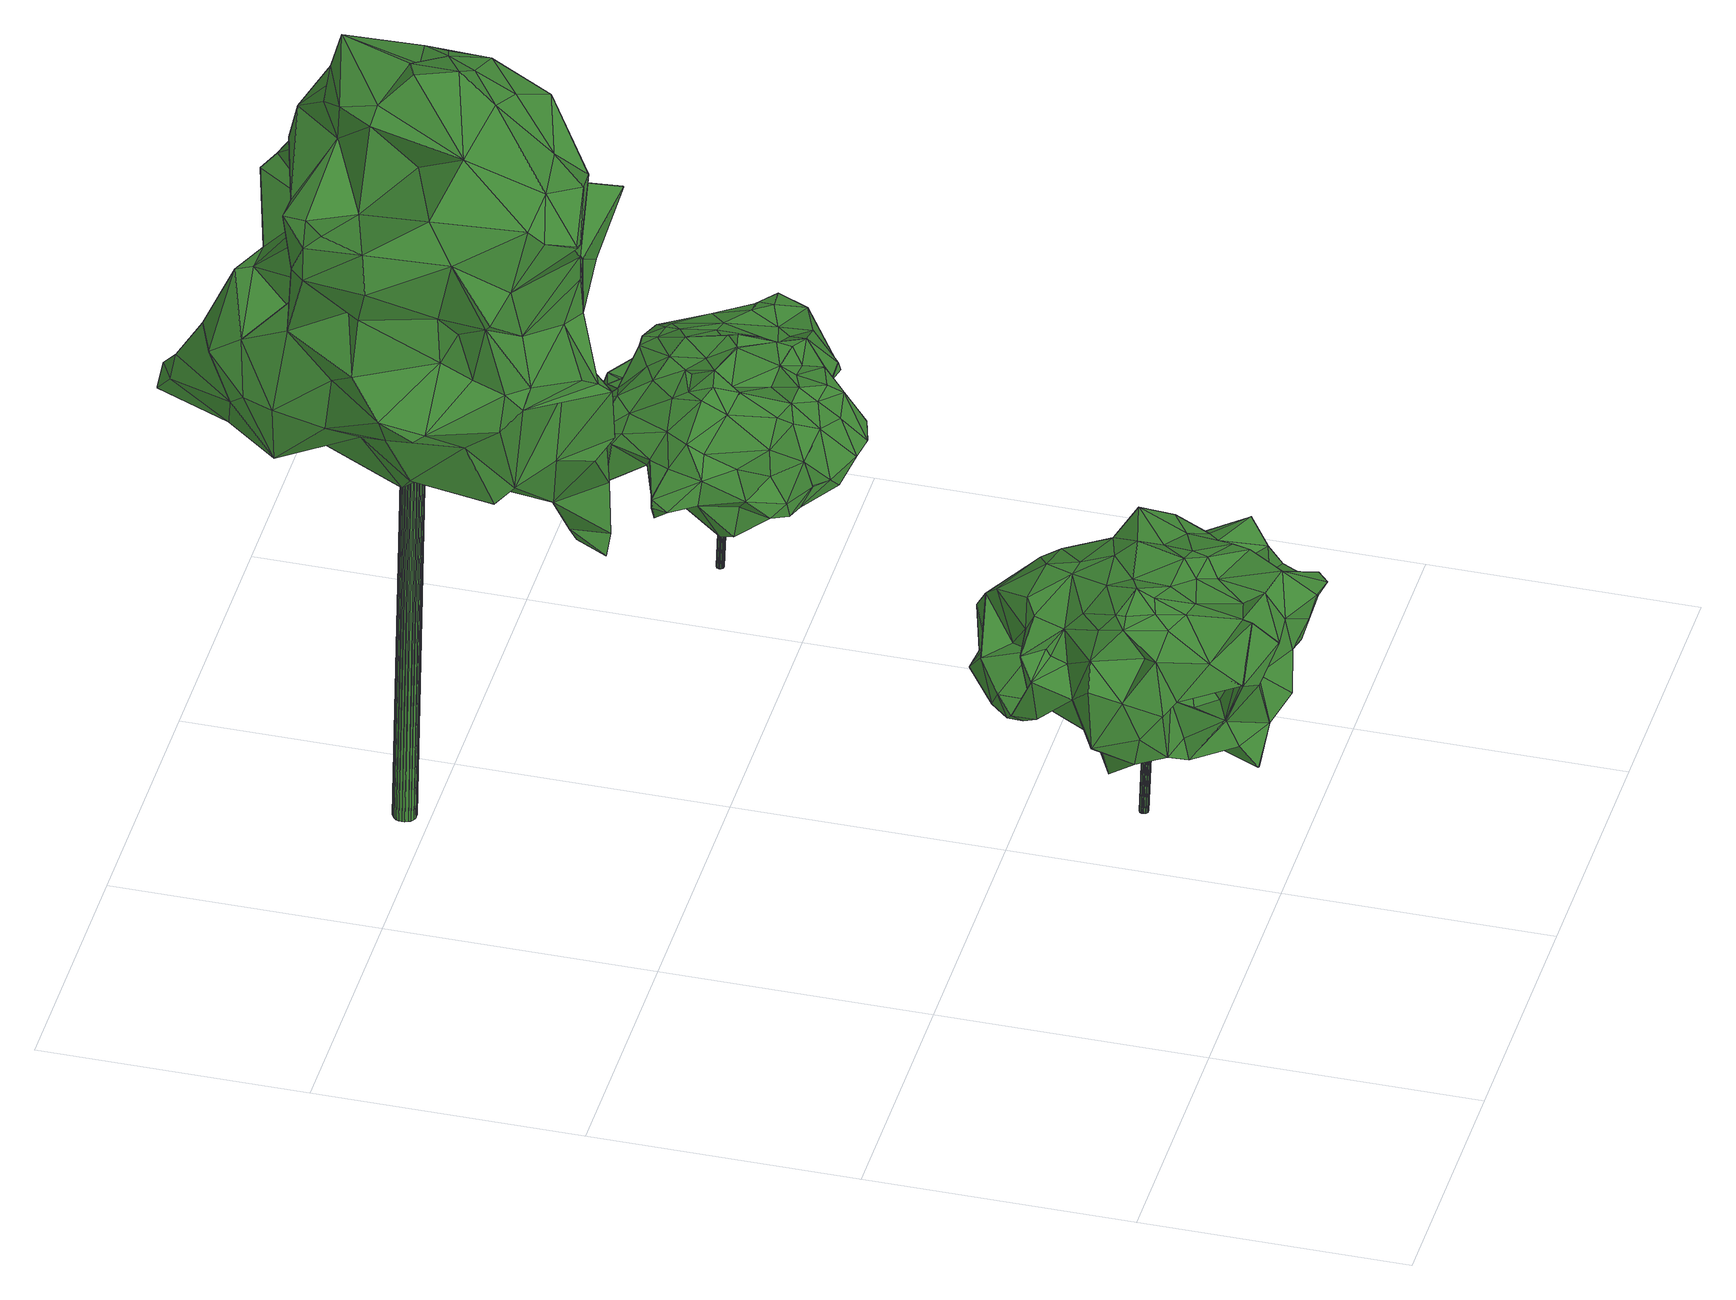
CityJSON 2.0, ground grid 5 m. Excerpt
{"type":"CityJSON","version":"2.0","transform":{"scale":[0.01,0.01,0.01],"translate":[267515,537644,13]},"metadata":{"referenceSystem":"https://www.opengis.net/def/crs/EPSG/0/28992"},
"CityObjects":{
"tree1":{"type":"SolitaryVegetationObject","attributes":{"gtid":164,"crown_width_m":6.6,"crown_median_z":24.21,"crown_r50_m":0.352,"crown_porosity":0.902,"trunk_H_m":11.08,"trunk_DBH_m":0.429,"trunk_radius_m":0.215,"trunk_base_height_m":13.13,"original_gtid":"164"},"geometry":[{"type":"Solid","lod":"3","boundaries":[[[[0,1,2]],[[3,4,5]],[[6,5,4]],[[7,8,9]],[[10,11,12]],[[13,14,15]],[[16,17,18]],[[19,20,21]],[[22,23,24]],[[25,26,27]],[[28,29,30]],[[3,31,4]],[[32,33,34]],[[35,36,37]],[[38,39,40]],[[37,14,41]],[[11,10,38]],[[42,32,34]],[[0,43,44]],[[44,45,46]],[[47,48,49]],[[3,5,50]],[[32,51,52]],[[53,54,55]],[[11,6,4]],[[38,6,11]],[[56,57,31]],[[31,57,11]],[[58,59,60]],[[4,31,11]],[[47,61,48]],[[62,19,63]],[[64,65,66]],[[67,68,69]],[[53,70,17]],[[10,12,71]],[[72,73,74]],[[48,75,76]],[[77,78,79]],[[52,80,81]],[[82,83,84]],[[85,86,87]],[[88,89,90]],[[91,92,93]],[[94,92,91]],[[40,8,7]],[[95,96,97]],[[40,39,8]],[[98,99,35]],[[100,43,0]],[[100,101,43]],[[53,17,102]],[[69,102,17]],[[103,104,47]],[[61,47,104]],[[67,105,106]],[[107,108,109]],[[33,32,110]],[[111,112,113]],[[114,115,116]],[[35,86,85]],[[117,118,81]],[[80,117,81]],[[41,119,10]],[[119,41,14]],[[46,120,121]],[[74,122,123]],[[124,122,74]],[[125,126,127]],[[128,63,129]],[[126,91,130]],[[131,132,73]],[[133,120,134]],[[93,80,52]],[[117,80,92]],[[126,135,91]],[[126,125,135]],[[24,122,136]],[[54,53,102]],[[68,54,102]],[[91,93,130]],[[110,32,118]],[[93,52,51]],[[85,87,137]],[[118,52,81]],[[123,122,24]],[[138,7,139]],[[88,140,141]],[[142,122,124]],[[143,144,65]],[[145,146,147]],[[145,34,146]],[[124,132,142]],[[124,73,132]],[[117,92,94]],[[9,8,29]],[[9,29,28]],[[68,102,69]],[[148,114,82]],[[149,105,150]],[[94,110,117]],[[33,110,94]],[[151,90,109]],[[152,49,76]],[[48,76,49]],[[96,47,97]],[[99,47,96]],[[71,137,87]],[[35,153,87]],[[44,127,0]],[[143,154,144]],[[14,37,155]],[[156,29,157]],[[21,20,58]],[[21,23,19]],[[118,32,52]],[[158,61,159]],[[160,22,161]],[[64,66,162]],[[87,86,35]],[[33,163,164]],[[149,18,165]],[[166,75,158]],[[21,58,60]],[[167,168,169]],[[44,46,66]],[[155,37,170]],[[13,15,95]],[[150,67,69]],[[171,172,143]],[[123,72,74]],[[118,117,110]],[[104,103,140]],[[93,92,80]],[[163,173,148]],[[174,172,171]],[[136,122,142]],[[174,138,175]],[[130,127,126]],[[0,127,130]],[[99,170,36]],[[96,170,99]],[[176,68,168]],[[91,135,33]],[[91,33,94]],[[151,177,178]],[[2,177,151]],[[30,29,156]],[[159,61,104]],[[156,157,179]],[[41,10,180]],[[71,180,10]],[[38,10,39]],[[0,2,100]],[[181,182,139]],[[82,55,83]],[[183,75,166]],[[97,184,95]],[[166,158,27]],[[169,67,106]],[[74,73,124]],[[50,56,3]],[[3,56,31]],[[93,51,130]],[[97,185,184]],[[28,30,165]],[[125,144,186]],[[103,47,99]],[[33,186,163]],[[176,59,58]],[[76,105,152]],[[112,105,76]],[[45,187,134]],[[50,188,56]],[[68,20,54]],[[54,20,19]],[[56,189,79]],[[190,191,192]],[[193,194,195]],[[196,195,194]],[[103,141,140]],[[106,105,112]],[[173,143,172]],[[103,99,98]],[[60,59,21]],[[144,127,44]],[[197,198,199]],[[178,25,151]],[[169,168,67]],[[40,174,199]],[[70,9,28]],[[131,106,112]],[[150,69,17]],[[41,180,200]],[[41,200,37]],[[79,201,56]],[[158,90,27]],[[55,82,116]],[[111,202,203]],[[132,203,202]],[[149,165,204]],[[205,100,151]],[[201,78,85]],[[24,23,123]],[[178,193,202]],[[178,202,111]],[[66,206,162]],[[39,179,8]],[[2,1,207]],[[101,100,205]],[[159,140,88]],[[208,34,145]],[[42,34,208]],[[183,113,112]],[[125,186,135]],[[149,150,17]],[[25,90,151]],[[62,83,54]],[[55,54,83]],[[205,209,101]],[[62,54,19]],[[67,168,68]],[[106,167,169]],[[51,42,130]],[[149,204,105]],[[35,37,153]],[[210,85,137]],[[132,136,142]],[[72,123,23]],[[72,23,21]],[[183,166,113]],[[207,1,208]],[[43,187,45]],[[79,78,201]],[[151,100,2]],[[188,189,56]],[[76,75,183]],[[166,27,113]],[[211,204,185]],[[104,140,159]],[[190,192,212]],[[12,11,57]],[[40,198,38]],[[24,161,22]],[[62,63,128]],[[154,143,163]],[[20,176,58]],[[115,182,116]],[[213,66,46]],[[44,65,144]],[[214,209,205]],[[47,185,97]],[[211,185,47]],[[185,204,184]],[[128,129,147]],[[171,143,215]],[[134,187,133]],[[216,164,163]],[[109,205,151]],[[88,141,108]],[[174,171,197]],[[174,197,199]],[[178,26,25]],[[201,85,210]],[[16,149,17]],[[44,43,45]],[[64,171,215]],[[85,78,35]],[[20,68,176]],[[167,59,168]],[[208,130,42]],[[32,42,51]],[[116,217,55]],[[109,90,89]],[[188,197,162]],[[163,143,173]],[[64,197,171]],[[162,197,64]],[[148,173,115]],[[148,115,114]],[[150,105,67]],[[176,168,59]],[[218,190,207]],[[218,207,208]],[[218,208,190]],[[37,200,153]],[[40,138,174]],[[7,138,40]],[[49,152,204]],[[175,138,182]],[[103,219,141]],[[216,84,164]],[[173,172,115]],[[12,137,71]],[[84,216,148]],[[66,65,44]],[[220,115,172]],[[220,172,174]],[[199,198,40]],[[216,163,148]],[[22,19,23]],[[77,98,78]],[[98,35,78]],[[148,82,84]],[[210,137,12]],[[72,221,73]],[[162,206,188]],[[61,75,48]],[[179,157,8]],[[29,8,157]],[[139,182,138]],[[64,215,65]],[[154,186,144]],[[125,127,144]],[[107,89,88]],[[109,89,107]],[[27,111,113]],[[208,222,190]],[[209,223,101]],[[46,45,134]],[[46,134,120]],[[116,82,114]],[[145,147,129]],[[2,207,191]],[[195,196,63]],[[211,47,49]],[[196,145,63]],[[129,63,145]],[[224,214,187]],[[224,187,209]],[[184,13,95]],[[99,36,35]],[[72,21,221]],[[119,14,13]],[[179,119,13]],[[179,13,156]],[[13,30,156]],[[184,30,13]],[[107,88,108]],[[109,214,205]],[[39,225,179]],[[119,179,225]],[[71,200,180]],[[121,120,189]],[[133,189,120]],[[27,26,111]],[[178,111,26]],[[214,133,187]],[[116,181,217]],[[143,65,215]],[[213,206,66]],[[112,111,203]],[[112,203,131]],[[59,221,21]],[[59,167,221]],[[70,18,17]],[[98,77,219]],[[98,219,103]],[[141,219,214]],[[49,204,211]],[[30,184,165]],[[189,213,121]],[[119,225,10]],[[39,10,225]],[[220,182,115]],[[175,182,220]],[[160,161,195]],[[16,18,149]],[[178,177,194]],[[178,194,193]],[[84,83,128]],[[226,9,70]],[[145,222,208]],[[177,222,145]],[[154,163,186]],[[135,186,33]],[[33,164,34]],[[145,194,177]],[[196,194,145]],[[177,2,222]],[[101,187,43]],[[193,132,202]],[[96,95,155]],[[174,175,220]],[[128,83,62]],[[70,181,226]],[[224,209,214]],[[226,139,9]],[[9,139,7]],[[181,139,226]],[[184,204,165]],[[147,84,128]],[[147,164,84]],[[147,146,164]],[[105,204,152]],[[28,18,70]],[[165,18,28]],[[34,164,146]],[[131,221,106]],[[73,221,131]],[[167,106,221]],[[193,195,227]],[[2,191,190]],[[213,188,206]],[[222,2,190]],[[109,108,214]],[[141,214,108]],[[189,133,219]],[[133,214,219]],[[116,182,181]],[[183,112,76]],[[12,57,210]],[[201,57,56]],[[201,210,57]],[[79,189,77]],[[189,219,77]],[[213,46,121]],[[228,15,155]],[[95,15,228]],[[95,228,155]],[[155,15,14]],[[187,101,223]],[[187,223,209]],[[36,170,37]],[[195,161,229]],[[24,229,161]],[[136,229,24]],[[6,38,198]],[[6,198,5]],[[50,5,198]],[[188,198,197]],[[50,198,188]],[[132,193,227]],[[131,203,132]],[[155,170,96]],[[189,188,213]],[[153,200,87]],[[87,200,71]],[[25,27,90]],[[159,90,158]],[[88,90,159]],[[130,1,0]],[[208,1,130]],[[207,190,212]],[[207,212,191]],[[191,212,192]],[[181,70,217]],[[53,217,70]],[[55,217,53]],[[160,195,63]],[[19,230,63]],[[160,230,22]],[[19,22,230]],[[63,230,160]],[[229,227,195]],[[229,136,227]],[[132,227,136]],[[61,158,75]],[[231,232,233]],[[231,233,234]],[[234,233,235]],[[234,235,236]],[[233,232,237]],[[233,237,235]],[[235,237,238]],[[235,238,236]],[[237,232,239]],[[237,239,238]],[[238,239,240]],[[238,240,236]],[[239,232,241]],[[239,241,240]],[[240,241,242]],[[240,242,236]],[[241,232,243]],[[241,243,242]],[[242,243,244]],[[242,244,236]],[[243,232,245]],[[243,245,244]],[[244,245,246]],[[244,246,236]],[[245,232,247]],[[245,247,246]],[[246,247,248]],[[246,248,236]],[[247,232,249]],[[247,249,248]],[[248,249,250]],[[248,250,236]],[[249,232,251]],[[249,251,250]],[[250,251,252]],[[250,252,236]],[[251,232,253]],[[251,253,252]],[[252,253,254]],[[252,254,236]],[[253,232,255]],[[253,255,254]],[[254,255,256]],[[254,256,236]],[[255,232,257]],[[255,257,256]],[[256,257,258]],[[256,258,236]],[[257,232,259]],[[257,259,258]],[[258,259,260]],[[258,260,236]],[[259,232,261]],[[259,261,260]],[[260,261,262]],[[260,262,236]],[[261,232,263]],[[261,263,262]],[[262,263,264]],[[262,264,236]],[[263,232,265]],[[263,265,264]],[[264,265,266]],[[264,266,236]],[[265,232,267]],[[265,267,266]],[[266,267,268]],[[266,268,236]],[[267,232,269]],[[267,269,268]],[[268,269,270]],[[268,270,236]],[[269,232,271]],[[269,271,270]],[[270,271,272]],[[270,272,236]],[[271,232,273]],[[271,273,272]],[[272,273,274]],[[272,274,236]],[[273,232,275]],[[273,275,274]],[[274,275,276]],[[274,276,236]],[[275,232,277]],[[275,277,276]],[[276,277,278]],[[276,278,236]],[[277,232,279]],[[277,279,278]],[[278,279,280]],[[278,280,236]],[[279,232,231]],[[279,231,280]],[[280,231,234]],[[280,234,236]]]]}]},
"tree2":{"type":"SolitaryVegetationObject","attributes":{"gtid":552,"crown_width_m":5.43,"crown_median_z":16.86,"crown_r50_m":0.245,"crown_porosity":0.92,"trunk_H_m":3.81,"trunk_DBH_m":0.164,"trunk_radius_m":0.082,"trunk_base_height_m":13.05,"original_gtid":"554"},"geometry":[{"type":"Solid","lod":"3","boundaries":[[[[281,282,283]],[[284,285,286]],[[287,288,289]],[[287,289,290]],[[291,292,293]],[[294,295,296]],[[297,298,299]],[[300,298,297]],[[301,302,303]],[[304,305,306]],[[307,308,309]],[[281,310,311]],[[312,313,314]],[[315,316,317]],[[318,294,319]],[[320,319,294]],[[321,322,323]],[[324,325,326]],[[307,327,328]],[[329,330,331]],[[326,325,332]],[[333,334,335]],[[336,308,337]],[[305,338,339]],[[340,341,342]],[[343,344,345]],[[346,321,347]],[[321,348,349]],[[321,349,322]],[[297,333,335]],[[328,337,307]],[[307,337,308]],[[350,336,351]],[[352,353,311]],[[354,355,356]],[[323,357,295]],[[296,295,357]],[[358,359,360]],[[361,362,363]],[[364,365,366]],[[292,365,364]],[[330,308,336]],[[330,309,308]],[[349,348,367]],[[325,368,369]],[[302,370,303]],[[371,295,372]],[[337,328,311]],[[337,311,310]],[[310,283,373]],[[310,281,283]],[[374,375,376]],[[377,376,375]],[[326,332,340]],[[325,284,332]],[[325,369,284]],[[345,378,379]],[[291,379,378]],[[334,380,363]],[[315,381,382]],[[377,383,384]],[[373,385,351]],[[373,351,310]],[[288,287,386]],[[387,386,287]],[[384,367,329]],[[388,389,390]],[[354,391,392]],[[393,391,354]],[[394,395,388]],[[319,396,325]],[[324,319,325]],[[397,398,392]],[[398,354,392]],[[283,282,399]],[[355,400,364]],[[296,357,285]],[[380,401,402]],[[403,402,401]],[[402,404,405]],[[346,406,407]],[[408,330,329]],[[305,409,403]],[[305,339,409]],[[410,411,412]],[[413,411,410]],[[413,412,411]],[[317,316,414]],[[326,415,324]],[[416,290,417]],[[418,401,419]],[[416,420,387]],[[287,416,387]],[[336,337,310]],[[372,294,318]],[[390,421,388]],[[359,421,390]],[[351,336,310]],[[331,376,377]],[[422,423,322]],[[385,424,370]],[[352,425,426]],[[377,384,331]],[[331,384,329]],[[301,383,375]],[[342,341,293]],[[342,293,427]],[[427,428,342]],[[344,429,378]],[[422,430,431]],[[338,431,430]],[[397,395,432]],[[419,401,380]],[[419,433,366]],[[355,366,433]],[[434,414,316]],[[355,364,366]],[[301,375,374]],[[371,323,295]],[[416,417,435]],[[362,335,363]],[[297,335,362]],[[363,335,334]],[[330,436,309]],[[349,367,437]],[[404,402,438]],[[408,439,436]],[[420,389,395]],[[373,399,385]],[[394,432,395]],[[440,438,339]],[[399,282,424]],[[424,282,314]],[[322,423,343]],[[434,316,315]],[[441,442,443]],[[424,444,445]],[[314,444,424]],[[384,437,367]],[[368,325,396]],[[445,446,447]],[[340,448,326]],[[327,309,436]],[[309,327,307]],[[449,450,346]],[[406,346,450]],[[407,451,346]],[[312,426,313]],[[394,388,414]],[[397,452,395]],[[297,362,447]],[[297,447,446]],[[412,413,410]],[[446,453,300]],[[300,297,446]],[[454,320,294]],[[432,414,397]],[[424,385,399]],[[448,415,326]],[[455,456,457]],[[406,386,458]],[[407,406,458]],[[404,445,361]],[[402,409,339]],[[362,445,447]],[[424,445,370]],[[348,321,451]],[[392,391,333]],[[393,333,391]],[[454,368,320]],[[320,368,396]],[[459,425,352]],[[354,356,455]],[[338,383,440]],[[358,460,461]],[[315,462,381]],[[374,302,301]],[[458,425,407]],[[330,463,331]],[[336,463,330]],[[408,436,330]],[[464,303,370]],[[342,428,340]],[[407,439,451]],[[318,319,324]],[[343,285,357]],[[304,465,429]],[[466,465,304]],[[343,357,323]],[[355,398,400]],[[350,351,467]],[[437,384,383]],[[468,365,292]],[[328,327,469]],[[299,333,297]],[[408,451,439]],[[416,287,290]],[[408,367,348]],[[329,367,408]],[[288,386,406]],[[299,298,387]],[[328,469,459]],[[339,338,440]],[[293,470,379]],[[341,470,293]],[[468,466,365]],[[363,404,361]],[[435,471,390]],[[339,438,402]],[[454,472,368]],[[377,375,383]],[[402,405,380]],[[294,472,454]],[[296,472,294]],[[305,431,338]],[[301,438,440]],[[404,438,301]],[[361,445,362]],[[283,399,373]],[[343,423,344]],[[312,281,353]],[[312,353,426]],[[352,426,353]],[[473,428,462]],[[374,376,474]],[[464,301,303]],[[398,355,354]],[[345,344,378]],[[291,293,379]],[[420,416,389]],[[388,395,389]],[[322,343,323]],[[390,471,360]],[[475,356,355]],[[448,442,415]],[[397,414,398]],[[400,398,414]],[[455,356,475]],[[476,442,441]],[[476,441,449]],[[432,394,414]],[[354,455,457]],[[476,415,442]],[[396,319,320]],[[290,477,478]],[[477,417,478]],[[293,292,382]],[[293,382,427]],[[346,451,321]],[[352,311,459]],[[292,291,468]],[[427,382,381]],[[407,425,459]],[[355,433,475]],[[364,382,292]],[[403,401,418]],[[479,426,386]],[[479,386,387]],[[479,387,426]],[[348,451,408]],[[439,407,459]],[[322,349,422]],[[449,347,371]],[[372,449,371]],[[429,423,422]],[[460,480,442]],[[387,453,313]],[[387,313,426]],[[459,311,328]],[[419,365,418]],[[392,452,397]],[[314,481,446]],[[441,482,471]],[[360,471,482]],[[429,422,431]],[[299,420,395]],[[429,344,423]],[[403,409,402]],[[418,365,466]],[[371,347,323]],[[321,323,347]],[[299,387,420]],[[434,364,400]],[[429,431,304]],[[305,304,431]],[[453,446,481]],[[358,317,359]],[[311,353,281]],[[301,440,383]],[[370,302,374]],[[359,317,421]],[[388,421,414]],[[289,450,290]],[[414,421,317]],[[372,295,294]],[[441,450,449]],[[315,358,462]],[[317,358,315]],[[340,332,470]],[[340,470,341]],[[332,284,470]],[[334,483,380]],[[380,483,419]],[[433,419,483]],[[484,435,417]],[[433,483,475]],[[485,346,347]],[[313,481,314]],[[351,385,467]],[[462,358,461]],[[404,464,445]],[[370,445,464]],[[369,285,284]],[[345,285,343]],[[282,281,312]],[[285,369,296]],[[441,477,450]],[[450,477,290]],[[453,387,298]],[[441,443,482]],[[444,446,445]],[[300,453,298]],[[314,446,444]],[[350,463,336]],[[376,463,350]],[[376,331,463]],[[434,400,414]],[[386,425,458]],[[386,426,425]],[[475,456,455]],[[475,393,456]],[[406,289,288]],[[406,450,289]],[[382,364,434]],[[382,434,315]],[[282,312,314]],[[345,286,285]],[[368,296,369]],[[468,465,466]],[[291,465,468]],[[389,416,435]],[[340,473,448]],[[327,436,469]],[[439,469,436]],[[459,469,439]],[[485,449,346]],[[443,480,482]],[[485,347,449]],[[338,430,383]],[[383,430,437]],[[349,430,422]],[[437,430,349]],[[403,306,305]],[[483,393,475]],[[313,453,481]],[[333,393,334]],[[483,334,393]],[[462,428,381]],[[427,381,428]],[[473,340,428]],[[486,354,457]],[[486,393,354]],[[486,457,456]],[[467,370,474]],[[449,372,487]],[[460,442,448]],[[448,473,460]],[[350,467,474]],[[395,452,299]],[[419,366,365]],[[390,360,359]],[[486,456,393]],[[482,480,360]],[[389,435,390]],[[471,484,441]],[[441,484,477]],[[370,467,385]],[[296,368,472]],[[378,465,291]],[[378,429,465]],[[379,286,345]],[[470,284,286]],[[470,286,379]],[[363,405,404]],[[380,405,363]],[[358,480,460]],[[358,360,480]],[[473,461,460]],[[462,461,473]],[[449,487,476]],[[318,487,372]],[[476,487,415]],[[415,487,324]],[[318,324,487]],[[442,480,443]],[[484,417,477]],[[290,478,417]],[[350,474,376]],[[374,474,370]],[[464,404,301]],[[435,484,471]],[[333,452,392]],[[299,452,333]],[[304,306,466]],[[466,306,418]],[[403,418,306]],[[488,489,490]],[[488,490,491]],[[491,490,492]],[[491,492,493]],[[490,489,494]],[[490,494,492]],[[492,494,495]],[[492,495,493]],[[494,489,496]],[[494,496,495]],[[495,496,497]],[[495,497,493]],[[496,489,498]],[[496,498,497]],[[497,498,499]],[[497,499,493]],[[498,489,500]],[[498,500,499]],[[499,500,501]],[[499,501,493]],[[500,489,502]],[[500,502,501]],[[501,502,503]],[[501,503,493]],[[502,489,504]],[[502,504,503]],[[503,504,505]],[[503,505,493]],[[504,489,506]],[[504,506,505]],[[505,506,507]],[[505,507,493]],[[506,489,508]],[[506,508,507]],[[507,508,509]],[[507,509,493]],[[508,489,510]],[[508,510,509]],[[509,510,511]],[[509,511,493]],[[510,489,512]],[[510,512,511]],[[511,512,513]],[[511,513,493]],[[512,489,514]],[[512,514,513]],[[513,514,515]],[[513,515,493]],[[514,489,516]],[[514,516,515]],[[515,516,517]],[[515,517,493]],[[516,489,518]],[[516,518,517]],[[517,518,519]],[[517,519,493]],[[518,489,520]],[[518,520,519]],[[519,520,521]],[[519,521,493]],[[520,489,522]],[[520,522,521]],[[521,522,523]],[[521,523,493]],[[522,489,524]],[[522,524,523]],[[523,524,525]],[[523,525,493]],[[524,489,526]],[[524,526,525]],[[525,526,527]],[[525,527,493]],[[526,489,528]],[[526,528,527]],[[527,528,529]],[[527,529,493]],[[528,489,530]],[[528,530,529]],[[529,530,531]],[[529,531,493]],[[530,489,532]],[[530,532,531]],[[531,532,533]],[[531,533,493]],[[532,489,534]],[[532,534,533]],[[533,534,535]],[[533,535,493]],[[534,489,536]],[[534,536,535]],[[535,536,537]],[[535,537,493]],[[536,489,488]],[[536,488,537]],[[537,488,491]],[[537,491,493]]]]}]},
"tree3":{"type":"SolitaryVegetationObject","attributes":{"gtid":622,"crown_width_m":5.19,"crown_median_z":16.45,"crown_r50_m":0.221,"crown_porosity":0.925,"trunk_H_m":3.35,"trunk_DBH_m":0.142,"trunk_radius_m":0.0712,"trunk_base_height_m":13.1,"original_gtid":"624"},"geometry":[{"type":"Solid","lod":"3","boundaries":[[[[538,539,540]],[[541,542,543]],[[544,545,546]],[[547,548,549]],[[550,551,552]],[[550,552,553]],[[554,555,556]],[[557,558,559]],[[560,561,562]],[[563,564,565]],[[566,567,568]],[[569,570,571]],[[572,573,574]],[[575,576,577]],[[578,579,580]],[[581,582,583]],[[584,579,551]],[[585,570,586]],[[587,586,570]],[[588,589,590]],[[582,589,588]],[[591,557,583]],[[592,593,594]],[[595,596,597]],[[598,599,600]],[[601,602,603]],[[588,604,605]],[[606,605,604]],[[599,598,607]],[[608,609,610]],[[611,612,613]],[[551,614,552]],[[615,556,555]],[[616,617,586]],[[549,618,547]],[[595,610,619]],[[620,621,622]],[[623,624,556]],[[583,625,591]],[[626,616,563]],[[626,563,539]],[[558,627,559]],[[557,627,558]],[[628,629,630]],[[631,632,633]],[[634,628,635]],[[636,618,637]],[[636,638,618]],[[547,618,638]],[[595,571,639]],[[595,639,610]],[[599,607,635]],[[637,640,641]],[[631,642,643]],[[612,644,613]],[[547,645,646]],[[549,637,618]],[[606,647,554]],[[634,538,540]],[[648,649,650]],[[647,555,554]],[[566,636,637]],[[651,652,653]],[[654,655,656]],[[657,621,658]],[[659,660,630]],[[661,609,608]],[[651,653,545]],[[662,663,664]],[[662,665,663]],[[554,556,624]],[[666,667,668]],[[669,670,564]],[[597,671,595]],[[569,595,671]],[[570,672,673]],[[590,674,675]],[[676,578,663]],[[601,677,572]],[[591,598,600]],[[678,591,600]],[[679,680,607]],[[650,598,625]],[[607,598,650]],[[603,660,659]],[[625,598,591]],[[650,649,607]],[[661,608,681]],[[577,576,613]],[[547,646,682]],[[683,612,568]],[[684,685,575]],[[590,644,612]],[[686,644,590]],[[648,687,688]],[[571,595,569]],[[570,585,672]],[[689,690,691]],[[692,693,654]],[[694,587,671]],[[695,696,697]],[[560,698,561]],[[572,574,602]],[[577,699,575]],[[690,689,700]],[[597,701,702]],[[544,703,545]],[[700,703,544]],[[664,663,704]],[[636,568,611]],[[705,544,706]],[[698,707,561]],[[698,638,707]],[[606,554,624]],[[701,708,709]],[[546,706,544]],[[648,688,649]],[[654,693,655]],[[638,636,707]],[[690,544,705]],[[710,693,646]],[[653,693,710]],[[655,693,653]],[[655,653,652]],[[560,706,546]],[[685,706,560]],[[560,562,685]],[[617,711,585]],[[616,711,617]],[[712,713,714]],[[575,699,715]],[[671,597,702]],[[709,694,701]],[[666,553,592]],[[626,623,672]],[[626,672,711]],[[685,576,575]],[[702,701,694]],[[665,716,663]],[[702,694,671]],[[608,610,639]],[[608,639,615]],[[710,645,653]],[[716,717,676]],[[643,642,697]],[[709,587,694]],[[587,570,569]],[[572,602,601]],[[718,551,579]],[[577,719,699]],[[720,719,577]],[[661,721,609]],[[611,568,612]],[[722,593,614]],[[597,708,701]],[[586,587,723]],[[705,691,690]],[[682,724,668]],[[613,581,720]],[[577,613,720]],[[543,542,667]],[[686,581,613]],[[592,594,725]],[[590,604,588]],[[652,651,703]],[[585,711,672]],[[707,562,561]],[[674,590,612]],[[726,691,575]],[[725,594,727]],[[711,616,626]],[[660,603,602]],[[636,611,728]],[[620,622,665]],[[580,729,578]],[[612,683,730]],[[674,612,730]],[[710,646,645]],[[663,716,676]],[[731,647,681]],[[731,681,555]],[[731,555,647]],[[613,576,732]],[[688,687,624]],[[545,638,698]],[[651,545,703]],[[733,584,654]],[[580,584,733]],[[724,666,668]],[[667,682,668]],[[599,635,697]],[[634,635,680]],[[628,697,635]],[[589,686,590]],[[654,550,734]],[[686,613,644]],[[569,671,587]],[[624,687,606]],[[585,586,617]],[[552,614,593]],[[601,603,587]],[[556,673,623]],[[685,728,576]],[[615,673,556]],[[540,629,634]],[[655,652,656]],[[733,654,656]],[[692,682,693]],[[673,672,623]],[[546,698,560]],[[669,659,670]],[[735,631,713]],[[735,736,737]],[[737,736,665]],[[545,698,546]],[[708,593,722]],[[738,715,719]],[[737,665,622]],[[704,729,656]],[[564,670,629]],[[540,539,565]],[[726,575,715]],[[735,632,631]],[[662,664,738]],[[667,666,739]],[[660,602,574]],[[700,544,690]],[[564,563,669]],[[592,725,666]],[[666,725,727]],[[619,596,595]],[[647,674,730]],[[652,740,656]],[[703,740,652]],[[718,579,578]],[[587,603,723]],[[693,682,646]],[[682,667,542]],[[587,709,677]],[[545,645,638]],[[545,653,645]],[[548,640,549]],[[626,539,741]],[[626,741,742]],[[743,647,730]],[[647,743,681]],[[741,688,742]],[[742,688,624]],[[571,570,673]],[[571,673,639]],[[639,673,615]],[[562,728,685]],[[707,728,562]],[[742,624,623]],[[742,623,626]],[[709,708,722]],[[739,543,667]],[[738,664,726]],[[738,726,715]],[[692,654,724]],[[596,708,597]],[[715,699,719]],[[641,640,661]],[[685,744,706]],[[552,593,553]],[[695,657,696]],[[586,723,616]],[[707,636,728]],[[616,723,563]],[[659,723,603]],[[659,669,723]],[[669,563,723]],[[735,714,736]],[[666,734,553]],[[679,649,680]],[[649,538,680]],[[733,656,729]],[[733,729,580]],[[584,551,550]],[[584,550,654]],[[587,677,601]],[[705,744,691]],[[641,566,637]],[[745,643,630]],[[714,745,574]],[[745,630,574]],[[745,631,643]],[[559,746,747]],[[627,747,746]],[[627,746,559]],[[628,630,643]],[[628,643,697]],[[634,680,538]],[[692,724,682]],[[708,596,594]],[[708,594,593]],[[697,642,633]],[[716,665,736]],[[553,734,550]],[[641,748,567]],[[630,660,574]],[[580,579,584]],[[697,658,678]],[[697,678,599]],[[658,697,696]],[[658,696,657]],[[688,749,649]],[[738,719,750]],[[634,629,628]],[[553,593,592]],[[661,743,641]],[[721,661,640]],[[590,675,604]],[[606,604,675]],[[633,642,631]],[[637,549,640]],[[705,706,744]],[[641,567,566]],[[736,714,717]],[[635,607,680]],[[610,751,619]],[[741,749,688]],[[741,539,749]],[[649,749,538]],[[538,749,539]],[[573,676,717]],[[573,717,574]],[[752,657,695]],[[752,695,633]],[[747,627,581]],[[720,581,627]],[[720,750,719]],[[750,557,658]],[[684,575,691]],[[689,691,726]],[[704,656,740]],[[606,687,605]],[[648,605,687]],[[726,664,689]],[[736,717,716]],[[714,574,717]],[[650,605,648]],[[568,636,566]],[[540,565,564]],[[588,753,582]],[[722,614,709]],[[572,718,573]],[[695,697,633]],[[605,650,753]],[[605,753,588]],[[551,677,614]],[[712,714,735]],[[620,662,621]],[[610,609,751]],[[721,751,609]],[[589,581,686]],[[581,589,582]],[[727,594,619]],[[578,729,663]],[[663,729,704]],[[751,721,754]],[[751,754,755]],[[755,754,739]],[[751,755,739]],[[543,754,541]],[[739,754,543]],[[548,754,721]],[[720,627,750]],[[557,750,627]],[[712,735,713]],[[721,640,548]],[[684,744,685]],[[691,744,684]],[[551,572,677]],[[709,614,677]],[[557,591,678]],[[557,678,658]],[[752,632,735]],[[583,559,581]],[[557,559,583]],[[619,756,727]],[[730,748,743]],[[657,622,621]],[[563,565,539]],[[728,611,732]],[[665,662,620]],[[718,578,676]],[[735,622,752]],[[657,752,622]],[[737,622,735]],[[752,633,632]],[[661,681,743]],[[572,551,718]],[[625,753,650]],[[754,548,757]],[[754,757,541]],[[548,547,757]],[[734,724,654]],[[734,666,724]],[[541,547,542]],[[682,542,547]],[[541,757,547]],[[730,683,748]],[[619,594,596]],[[700,740,703]],[[689,740,700]],[[704,740,664]],[[689,664,740]],[[676,573,718]],[[615,681,608]],[[555,681,615]],[[714,713,745]],[[745,713,631]],[[678,600,599]],[[641,743,748]],[[739,666,756]],[[727,756,666]],[[739,756,751]],[[619,751,756]],[[647,675,674]],[[750,621,738]],[[559,747,581]],[[662,738,621]],[[658,621,750]],[[606,675,647]],[[540,564,629]],[[630,629,659]],[[670,659,629]],[[679,607,649]],[[645,547,758]],[[638,758,547]],[[645,758,638]],[[567,748,568]],[[568,748,683]],[[582,753,583]],[[583,753,625]],[[576,728,732]],[[613,732,611]],[[759,760,761]],[[759,761,762]],[[762,761,763]],[[762,763,764]],[[761,760,765]],[[761,765,763]],[[763,765,766]],[[763,766,764]],[[765,760,767]],[[765,767,766]],[[766,767,768]],[[766,768,764]],[[767,760,769]],[[767,769,768]],[[768,769,770]],[[768,770,764]],[[769,760,771]],[[769,771,770]],[[770,771,772]],[[770,772,764]],[[771,760,773]],[[771,773,772]],[[772,773,774]],[[772,774,764]],[[773,760,775]],[[773,775,774]],[[774,775,776]],[[774,776,764]],[[775,760,777]],[[775,777,776]],[[776,777,778]],[[776,778,764]],[[777,760,779]],[[777,779,778]],[[778,779,780]],[[778,780,764]],[[779,760,781]],[[779,781,780]],[[780,781,782]],[[780,782,764]],[[781,760,783]],[[781,783,782]],[[782,783,784]],[[782,784,764]],[[783,760,785]],[[783,785,784]],[[784,785,786]],[[784,786,764]],[[785,760,787]],[[785,787,786]],[[786,787,788]],[[786,788,764]],[[787,760,789]],[[787,789,788]],[[788,789,790]],[[788,790,764]],[[789,760,791]],[[789,791,790]],[[790,791,792]],[[790,792,764]],[[791,760,793]],[[791,793,792]],[[792,793,794]],[[792,794,764]],[[793,760,795]],[[793,795,794]],[[794,795,796]],[[794,796,764]],[[795,760,797]],[[795,797,796]],[[796,797,798]],[[796,798,764]],[[797,760,799]],[[797,799,798]],[[798,799,800]],[[798,800,764]],[[799,760,801]],[[799,801,800]],[[800,801,802]],[[800,802,764]],[[801,760,803]],[[801,803,802]],[[802,803,804]],[[802,804,764]],[[803,760,805]],[[803,805,804]],[[804,805,806]],[[804,806,764]],[[805,760,807]],[[805,807,806]],[[806,807,808]],[[806,808,764]],[[807,760,759]],[[807,759,808]],[[808,759,762]],[[808,762,764]]]]}]}
},
"vertices":[
[421,1275,966],[418,1276,965],[410,1397,1011],[220,1198,1402],[192,1198,1416],[193,1196,1413],[172,1251,1426],[50,1545,1347],[58,1552,1427],[73,1664,1341],[224,1411,1543],[235,1265,1488],[317,1378,1602],[283,1655,1502],[231,1638,1611],[298,1685,1566],[232,1715,1136],[163,1799,1121],[230,1686,1217],[316,1730,844],[259,1847,862],[317,1874,832],[489,1762,823],[474,1838,808],[543,1773,740],[477,1638,1046],[520,1647,1035],[535,1650,1086],[93,1690,1346],[86,1666,1401],[171,1726,1399],[271,1206,1489],[428,1305,670],[328,1276,744],[357,1336,787],[430,1536,1622],[431,1603,1552],[358,1668,1673],[171,1281,1447],[127,1448,1471],[113,1404,1392],[224,1567,1633],[450,1319,713],[406,1304,1091],[388,1261,1050],[457,1277,1156],[455,1231,1194],[465,1738,1420],[521,1785,1292],[497,1821,1285],[235,1214,1374],[478,1309,686],[486,1292,613],[130,1734,1002],[146,1735,885],[110,1633,996],[358,1220,1451],[355,1281,1487],[296,1986,884],[320,1982,923],[299,1987,884],[511,1699,1280],[207,1669,891],[336,1606,800],[308,1251,1153],[301,1187,1040],[340,1225,1160],[285,1901,1051],[162,1819,981],[168,1859,1080],[148,1712,1167],[299,1439,1678],[475,1841,809],[490,1838,843],[574,1847,729],[533,1754,1245],[545,1809,1150],[392,1422,1520],[450,1421,1598],[462,1329,1520],[461,1242,602],[461,1266,573],[104,1522,995],[170,1584,943],[136,1485,890],[450,1420,1602],[416,1489,1629],[384,1480,1643],[492,1615,1261],[395,1689,1138],[459,1660,1098],[423,1199,734],[447,1213,622],[461,1246,679],[418,1195,627],[355,1747,1505],[400,1737,1498],[359,1764,1430],[380,1456,1509],[476,1579,1471],[411,1396,1015],[383,1330,1077],[147,1791,1007],[477,1563,1406],[494,1647,1277],[373,1814,1170],[346,1873,995],[347,1689,1276],[326,1559,1325],[326,1552,1172],[399,1266,637],[531,1653,1024],[477,1804,1053],[536,1653,1085],[33,1454,1053],[42,1434,1066],[33,1516,1086],[408,1201,584],[459,1268,571],[203,1575,1601],[505,1196,1325],[502,1194,1325],[596,1812,733],[572,1845,726],[598,1814,736],[325,1164,909],[437,1212,875],[415,1241,933],[204,1518,820],[324,1550,767],[452,1238,828],[495,1800,920],[574,1726,845],[436,1346,1306],[443,1305,1225],[298,1192,873],[596,1739,752],[370,1430,1631],[140,1436,1251],[87,1567,1261],[495,1616,1263],[413,1521,1348],[607,1751,767],[133,1279,1086],[306,1163,1023],[338,1485,832],[269,1435,889],[230,1482,834],[113,1380,999],[312,1816,1170],[305,1848,1164],[367,1527,1060],[482,1848,1259],[343,1522,1647],[281,1247,1020],[332,1681,1621],[150,1679,1413],[100,1637,1422],[536,1651,1203],[516,1642,1236],[502,1659,786],[504,1659,783],[327,1227,1242],[181,1307,876],[197,1378,861],[252,1699,1303],[551,1665,1163],[331,1914,984],[300,1954,961],[312,1915,1011],[399,1660,1561],[156,1272,1120],[128,1311,1116],[122,1319,1038],[113,1342,1264],[137,1398,1226],[279,1958,921],[365,1498,948],[508,1616,968],[199,1595,1407],[257,1511,1687],[73,1575,1145],[133,1430,1161],[530,1750,1155],[246,1731,1379],[381,1761,1401],[264,1254,885],[410,1310,1222],[313,1223,1302],[402,1330,1392],[257,1407,914],[328,1341,1051],[207,1325,917],[516,1602,877],[431,1598,894],[508,1599,760],[428,1601,892],[203,1300,1193],[158,1309,1319],[110,1333,1275],[310,1531,1670],[460,1314,1535],[509,1620,967],[484,1769,938],[374,1714,1273],[323,1481,1167],[331,1224,1251],[389,1262,972],[388,1324,809],[309,1464,1171],[386,1359,1581],[406,1749,1380],[265,1257,883],[372,1234,1253],[380,1432,1307],[297,1216,1045],[162,1340,848],[121,1624,1095],[336,1231,887],[391,1465,1347],[132,1371,1135],[355,1852,915],[312,1459,889],[285,1311,1170],[318,1372,1275],[268,1505,1477],[160,1604,1220],[532,1639,834],[322,1686,1584],[521,1672,786],[371,1675,864],[346,1545,13],[325,1545,13],[346,1551,13],[339,1521,1121],[339,1527,1121],[318,1521,1121],[343,1556,13],[336,1532,1121],[340,1560,13],[333,1536,1121],[335,1564,13],[328,1540,1121],[330,1566,13],[323,1542,1121],[324,1566,13],[317,1542,1121],[319,1566,13],[312,1542,1121],[314,1563,13],[307,1539,1121],[310,1560,13],[302,1536,1121],[306,1555,13],[299,1531,1121],[304,1550,13],[297,1526,1121],[304,1545,13],[296,1521,1121],[304,1539,13],[297,1515,1120],[307,1534,13],[300,1510,1120],[310,1530,12],[303,1506,1120],[315,1526,12],[308,1502,1120],[320,1524,12],[313,1500,1120],[325,1524,12],[318,1500,1120],[331,1524,13],[324,1501,1120],[336,1527,13],[329,1503,1120],[341,1530,13],[333,1506,1120],[344,1535,13],[337,1511,1121],[346,1540,13],[339,1516,1121],
[573,492,265],[527,453,298],[517,486,288],[940,139,423],[876,212,468],[868,179,427],[709,281,280],[728,331,249],[729,329,250],[711,280,281],[742,178,486],[720,87,489],[779,71,497],[972,226,403],[912,264,446],[967,179,460],[464,256,266],[525,275,242],[526,231,256],[498,313,210],[570,412,457],[549,439,423],[544,430,413],[662,243,515],[614,292,536],[613,260,522],[705,602,277],[654,576,328],[707,607,375],[538,535,292],[614,505,271],[563,448,303],[589,361,317],[515,429,320],[724,38,372],[669,24,319],[671,25,317],[940,221,400],[999,202,384],[1027,211,367],[871,390,442],[869,355,519],[904,298,488],[950,173,392],[980,164,386],[933,108,381],[706,601,276],[668,556,248],[756,504,463],[687,585,418],[663,559,449],[938,112,392],[486,202,276],[478,209,369],[458,246,326],[599,571,342],[621,598,302],[634,352,517],[551,314,519],[866,30,417],[860,26,445],[840,5,442],[860,265,485],[780,234,510],[839,176,493],[840,374,336],[859,358,430],[838,449,434],[804,385,493],[608,479,368],[523,521,327],[629,475,309],[603,477,281],[560,117,319],[539,79,416],[587,93,392],[900,235,461],[725,39,370],[676,56,321],[720,89,404],[437,334,427],[432,326,311],[445,274,409],[630,38,453],[622,102,498],[605,80,507],[781,472,469],[1008,176,376],[967,177,461],[474,447,402],[876,301,444],[906,254,408],[506,499,292],[511,477,427],[585,471,463],[585,486,432],[617,492,477],[773,204,507],[832,144,493],[484,224,481],[767,19,411],[714,49,443],[675,425,499],[699,478,493],[494,488,307],[679,353,303],[600,270,284],[602,74,238],[608,155,280],[644,126,301],[555,191,270],[510,170,259],[559,216,346],[571,59,220],[582,150,247],[1006,177,375],[560,92,267],[559,115,318],[498,468,297],[582,61,392],[563,222,493],[517,291,514],[580,250,512],[485,343,460],[527,255,453],[788,343,284],[747,420,349],[755,497,429],[550,295,520],[818,224,238],[819,225,238],[819,224,237],[820,224,239],[619,52,284],[862,149,392],[646,206,305],[647,205,305],[606,200,501],[539,140,454],[580,182,269],[621,53,283],[759,328,529],[796,291,501],[485,440,315],[682,445,347],[619,385,284],[781,8,455],[832,20,415],[744,240,518],[732,363,510],[661,312,519],[569,60,221],[535,80,420],[624,74,382],[640,176,306],[714,578,373],[714,421,498],[533,340,493],[725,483,350],[579,380,490],[764,202,372],[824,142,381],[769,127,445],[483,373,373],[481,374,373],[463,322,311],[433,327,309],[865,118,378],[838,281,375],[769,284,327],[796,409,391],[512,171,258],[523,335,240],[1029,211,368],[624,107,395],[629,203,401],[632,146,308],[713,375,351],[703,473,311],[765,65,389],[763,35,365],[763,33,365],[637,523,357],[541,399,403],[711,210,503],[640,192,502],[513,460,333],[702,122,472],[675,547,328],[844,111,441],[678,182,393],[1001,202,386],[837,51,415],[512,477,425],[554,167,431],[823,172,399],[735,227,355],[689,276,319],[590,359,319],[753,81,397],[519,323,331],[731,176,430],[502,190,387],[681,210,370],[835,343,422],[607,186,301],[879,230,411],[683,295,5],[675,295,5],[683,297,5],[679,280,386],[679,282,386],[671,280,386],[682,299,5],[678,284,386],[680,301,5],[677,286,386],[679,302,5],[675,287,386],[677,303,5],[673,288,386],[675,303,5],[671,288,386],[673,303,5],[669,288,386],[671,302,5],[667,287,386],[669,301,5],[665,286,386],[668,299,5],[664,284,386],[667,297,5],[663,282,386],[667,295,5],[663,280,386],[667,293,5],[663,278,386],[668,291,5],[664,276,386],[669,289,5],[666,274,385],[671,288,5],[667,273,385],[673,287,5],[669,272,385],[675,287,5],[672,272,385],[677,287,5],[674,272,385],[679,288,5],[676,273,386],[681,289,5],[677,275,386],[682,291,5],[678,276,386],[683,293,5],[679,278,386],
[984,1024,317],[942,1088,339],[961,1048,297],[1259,1366,319],[1268,1392,317],[1254,1395,324],[1478,1191,339],[1422,1253,357],[1483,1192,370],[1333,1352,396],[1261,1359,422],[1287,1323,429],[1189,1346,293],[1154,1289,254],[1148,1322,287],[1182,1376,293],[1096,1187,460],[1090,1230,447],[1063,1199,452],[1207,938,354],[1162,988,399],[1188,974,422],[1463,1165,407],[1428,1191,408],[1421,1162,413],[947,1176,310],[958,1114,246],[968,1106,306],[1299,1234,431],[1261,1210,442],[1286,1152,440],[1030,1354,351],[1007,1279,348],[1037,1338,372],[1102,1241,291],[1148,1190,289],[1108,1144,306],[1390,1041,334],[1368,1077,410],[1340,1024,370],[1214,1226,287],[1205,1256,287],[1207,1256,288],[1240,1023,432],[1190,1005,432],[1187,973,424],[1200,1318,308],[934,1257,319],[943,1254,272],[1030,1290,319],[1162,1048,439],[1201,1064,435],[1201,1093,449],[1157,923,350],[1164,1431,274],[1131,1398,279],[1132,1427,292],[1055,1391,353],[1100,1427,295],[1054,1415,263],[1134,937,329],[1094,958,292],[1136,938,328],[1092,1254,311],[1099,1178,344],[1009,1204,335],[1174,1102,421],[1123,1053,431],[1109,1143,448],[1067,966,320],[1130,1306,428],[1175,1328,423],[1113,1366,395],[1314,1127,412],[1271,1118,447],[1289,1068,451],[1087,1334,283],[1079,1257,435],[926,1226,300],[931,1256,302],[1308,1317,423],[1132,1403,368],[1283,1059,381],[1244,1017,341],[1229,1053,419],[1006,1212,396],[1062,1153,431],[1134,966,407],[963,1173,353],[1243,1016,342],[1028,1039,288],[996,1052,290],[1028,1103,320],[1086,1069,421],[1123,1054,429],[1124,1032,406],[993,1021,283],[1023,1010,284],[1328,1229,426],[1278,1296,437],[1370,1262,411],[1080,1335,387],[1253,1329,431],[1233,1274,456],[1085,1007,391],[1038,1054,359],[1264,1088,448],[1403,1315,348],[1405,1360,338],[1139,1196,465],[1080,1038,420],[1016,1001,390],[1094,992,408],[1421,1268,325],[1408,1284,319],[1414,1299,325],[1277,1335,262],[1360,1314,304],[1326,1287,298],[1196,1046,329],[1199,985,299],[985,1133,280],[1026,1134,344],[1185,1289,445],[1294,1092,339],[1269,1173,306],[1346,1166,345],[1229,1132,366],[1198,1437,282],[1278,1426,317],[1278,1425,316],[968,1142,235],[960,1114,246],[1033,1367,265],[984,1239,353],[1031,1254,397],[1216,1175,463],[1135,1164,437],[1181,1185,271],[1086,1333,283],[1144,952,329],[1038,993,323],[1037,991,322],[1155,1253,443],[1362,1367,323],[1244,1181,471],[1424,1134,355],[1447,1108,397],[1237,1063,430],[1086,1068,423],[1036,1069,389],[1409,1162,331],[1443,1120,300],[1443,1119,302],[1322,1318,326],[1364,1346,308],[1034,1366,264],[1170,1009,337],[1170,1009,335],[1110,1002,323],[1428,1198,403],[1345,1021,350],[1433,1209,329],[1044,1395,251],[1043,1395,252],[1426,1238,324],[1321,1220,309],[1485,1131,330],[1485,1161,348],[1388,1194,418],[1077,1406,257],[1064,1347,259],[1406,1359,338],[933,1256,318],[1134,1164,435],[1109,1143,446],[1130,1149,348],[1335,1059,319],[1201,1157,309],[1159,1161,298],[1165,1237,297],[1320,1031,344],[1280,1023,369],[1233,1357,421],[1103,1395,283],[959,1206,296],[1267,1392,315],[1164,1462,295],[1396,1125,365],[1165,1463,296],[1371,1141,403],[1273,1235,326],[1217,1175,464],[1151,1241,440],[1343,1113,408],[1282,1282,335],[1222,1378,310],[1173,1102,419],[1187,1137,360],[1180,1105,421],[1307,1080,327],[1224,1412,333],[1358,1241,330],[1010,1122,355],[1007,1180,379],[1185,1223,453],[1483,1130,331],[1049,1143,374],[1190,1005,430],[1232,1033,427],[1249,1200,462],[994,1056,363],[1245,1016,340],[1147,1374,386],[1163,1043,417],[1155,1013,420],[1233,1339,377],[1171,1336,335],[1187,1416,325],[1282,1313,351],[1328,1284,367],[1182,1195,10],[1175,1195,10],[1182,1197,10],[1193,1185,344],[1193,1186,344],[1186,1185,344],[1181,1198,10],[1193,1188,344],[1180,1200,10],[1192,1190,344],[1179,1201,10],[1190,1191,345],[1177,1202,10],[1188,1192,345],[1175,1202,10],[1187,1192,345],[1173,1202,10],[1185,1192,345],[1172,1201,10],[1183,1191,345],[1170,1200,10],[1182,1190,345],[1169,1199,10],[1180,1189,345],[1168,1197,10],[1180,1187,345],[1168,1195,10],[1179,1185,345],[1168,1193,10],[1179,1183,345],[1169,1192,10],[1180,1181,345],[1170,1190,10],[1181,1180,344],[1171,1189,10],[1183,1179,344],[1173,1188,10],[1184,1178,344],[1175,1188,10],[1186,1178,344],[1177,1188,10],[1188,1178,344],[1178,1189,10],[1190,1178,344],[1180,1190,10],[1191,1180,344],[1181,1191,10],[1192,1181,344],[1182,1193,10],[1193,1183,344]
]}
